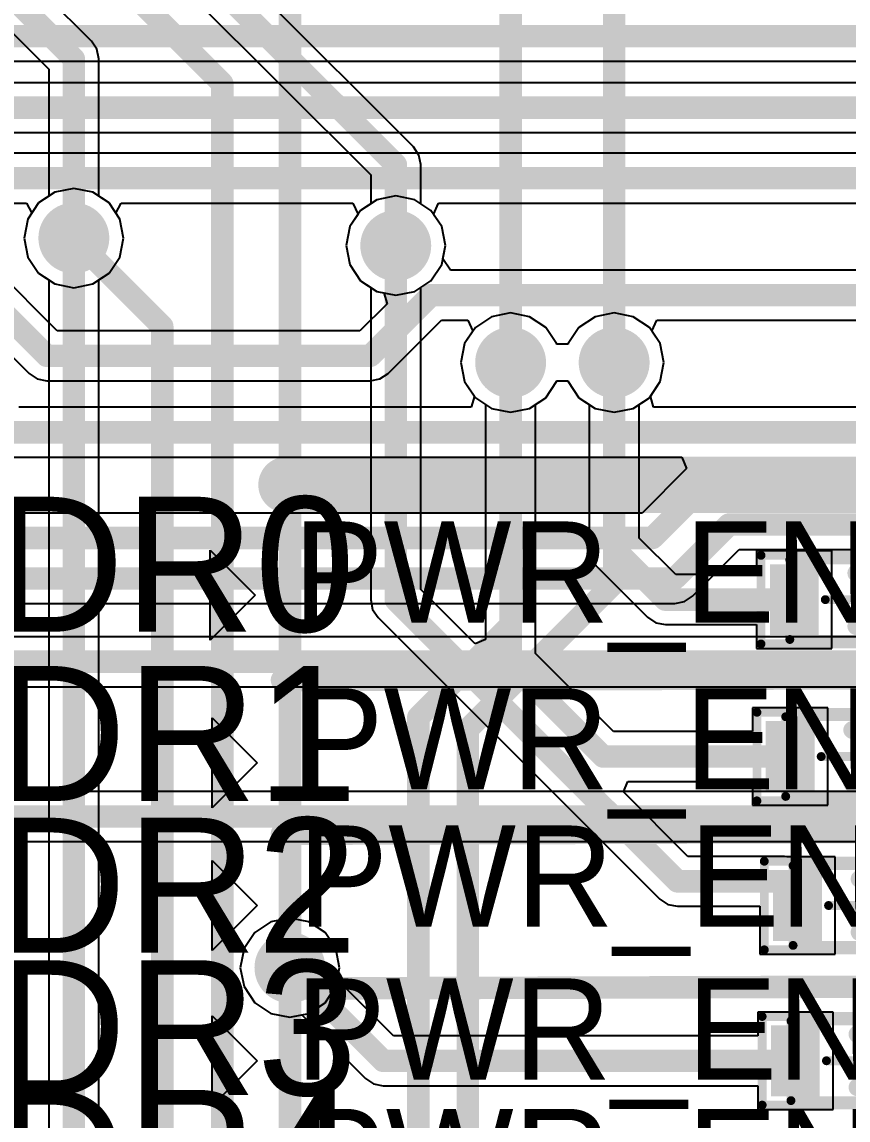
# Model space of a CAD drawing. Header units: millimetres. Extents: x 307 to 423, y 231 to 400.
# Drawn here: x 355.08 to 364.4, y 335.17 to 347.57 of the extents above; entities that cross this region are included whole.
import ezdxf

# ---------------------------------------------------------------- set-up
doc = ezdxf.new("R2010")
doc.units = ezdxf.units.MM
for name, color, linetype in [('BottomLayer', 5, 'Continuous'), ('Mechanical15', 56, 'Continuous'), ('Mechanical8', 56, 'Continuous'), ('MidLayer1', 16, 'Continuous'), ('MidLayer2', 76, 'Continuous'), ('MultiLayer', 9, 'Continuous'), ('TopLayer', 1, 'Continuous'), ('TopOverlay', 2, 'Continuous'), ('TopPaste', 8, 'Continuous'), ('TopSolder', 216, 'Continuous'), ('ViaHoleLayer', 16, 'Continuous')]:
    doc.layers.add(name, color=color, linetype=linetype)

# ---------------------------------------------------------------- blocks, each defined once
blk = doc.blocks.new('CC_NM_0603_509')
at = {"layer": 'Mechanical15', "const_width": 0.1}
for points in [[(-1.175, -0.5), (-1.175, 0.5)], [(-1.175, 0.5), (1.175, 0.5)], [(0, -0.45), (0, 0.45)], [(1.175, -0.5), (1.175, 0.5)], [(-0.45, 0), (0.45, 0)], [(-1.175, -0.5), (1.175, -0.5)]]:
    blk.add_lwpolyline(points, dxfattribs=at)
at = {"layer": 'Mechanical15', "const_width": 0.05}
for points in [[(-1.2, 0.5, 1), (-1.15, 0.5, 1)], [(-1.2, 0.5, 1), (-1.15, 0.5, 1)], [(-0.025, 0.45, 1), (0.025, 0.45, 1)], [(1.15, 0.5, 1), (1.2, 0.5, 1)], [(1.15, 0.5, 1), (1.2, 0.5, 1)], [(-0.475, 0, 1), (-0.425, 0, 1)], [(0.425, 0, 1), (0.475, 0, 1)], [(-1.2, -0.5, 1), (-1.15, -0.5, 1)], [(-1.2, -0.5, 1), (-1.15, -0.5, 1)], [(-0.025, -0.45, 1), (0.025, -0.45, 1)], [(1.15, -0.5, 1), (1.2, -0.5, 1)], [(1.15, -0.5, 1), (1.2, -0.5, 1)]]:
    blk.add_lwpolyline(points, format="xyb", close=True, dxfattribs=at)
at = {"layer": 'Mechanical8', "const_width": 0.1}
for points in [[(-0.85, -0.45), (-0.85, 0.45)], [(-0.85, 0.45), (0.85, 0.45)], [(0.85, -0.45), (0.85, 0.45)], [(-0.85, -0.45), (0.85, -0.45)]]:
    blk.add_lwpolyline(points, dxfattribs=at)
at = {"layer": 'Mechanical8', "const_width": 0.05}
for points in [[(-0.875, 0.45, 1), (-0.825, 0.45, 1)], [(-0.875, 0.45, 1), (-0.825, 0.45, 1)], [(0.825, 0.45, 1), (0.875, 0.45, 1)], [(0.825, 0.45, 1), (0.875, 0.45, 1)], [(-0.875, -0.45, 1), (-0.825, -0.45, 1)], [(-0.875, -0.45, 1), (-0.825, -0.45, 1)], [(0.825, -0.45, 1), (0.875, -0.45, 1)], [(0.825, -0.45, 1), (0.875, -0.45, 1)]]:
    blk.add_lwpolyline(points, format="xyb", close=True, dxfattribs=at)
at = {"layer": 'TopLayer'}
for points in [[(-0.525, -0.4), (-0.525, 0.4), (-1.075, -0.4), (-1.075, 0.4)], [(1.075, -0.4), (1.075, 0.4), (0.525, -0.4), (0.525, 0.4)]]:
    blk.add_solid(points, dxfattribs=at)
at = {"layer": 'TopOverlay', "const_width": 0.2}
for points in [[(-0.1, 0.3), (0.1, 0.3)], [(-0.1, -0.3), (0.1, -0.3)]]:
    blk.add_lwpolyline(points, dxfattribs=at)
at = {"layer": 'TopOverlay', "const_width": 0.1}
for points in [[(-0.15, 0.3, 1), (-0.05, 0.3, 1)], [(0.05, 0.3, 1), (0.15, 0.3, 1)], [(-0.15, -0.3, 1), (-0.05, -0.3, 1)], [(0.05, -0.3, 1), (0.15, -0.3, 1)]]:
    blk.add_lwpolyline(points, format="xyb", close=True, dxfattribs=at)
at = {"layer": 'TopPaste'}
for points in [[(-0.525, -0.4), (-0.525, 0.4), (-1.075, -0.4), (-1.075, 0.4)], [(1.075, -0.4), (1.075, 0.4), (0.525, -0.4), (0.525, 0.4)]]:
    blk.add_solid(points, dxfattribs=at)
at = {"layer": 'TopSolder'}
for points in [[(-0.525, -0.4), (-0.525, 0.4), (-1.075, -0.4), (-1.075, 0.4)], [(1.075, -0.4), (1.075, 0.4), (0.525, -0.4), (0.525, 0.4)]]:
    blk.add_solid(points, dxfattribs=at)
blk = doc.blocks.new('CC_NM_0603_510')
at = {"layer": 'Mechanical15', "const_width": 0.1}
for points in [[(-1.175, -0.5), (-1.175, 0.5)], [(-1.175, 0.5), (1.175, 0.5)], [(0, -0.45), (0, 0.45)], [(1.175, -0.5), (1.175, 0.5)], [(-0.45, 0), (0.45, 0)], [(-1.175, -0.5), (1.175, -0.5)]]:
    blk.add_lwpolyline(points, dxfattribs=at)
at = {"layer": 'Mechanical15', "const_width": 0.05}
for points in [[(-1.2, 0.5, 1), (-1.15, 0.5, 1)], [(-1.2, 0.5, 1), (-1.15, 0.5, 1)], [(-0.025, 0.45, 1), (0.025, 0.45, 1)], [(1.15, 0.5, 1), (1.2, 0.5, 1)], [(1.15, 0.5, 1), (1.2, 0.5, 1)], [(-0.475, 0, 1), (-0.425, 0, 1)], [(0.425, 0, 1), (0.475, 0, 1)], [(-1.2, -0.5, 1), (-1.15, -0.5, 1)], [(-1.2, -0.5, 1), (-1.15, -0.5, 1)], [(-0.025, -0.45, 1), (0.025, -0.45, 1)], [(1.15, -0.5, 1), (1.2, -0.5, 1)], [(1.15, -0.5, 1), (1.2, -0.5, 1)]]:
    blk.add_lwpolyline(points, format="xyb", close=True, dxfattribs=at)
at = {"layer": 'Mechanical8', "const_width": 0.1}
for points in [[(-0.85, -0.45), (-0.85, 0.45)], [(-0.85, 0.45), (0.85, 0.45)], [(0.85, -0.45), (0.85, 0.45)], [(-0.85, -0.45), (0.85, -0.45)]]:
    blk.add_lwpolyline(points, dxfattribs=at)
at = {"layer": 'Mechanical8', "const_width": 0.05}
for points in [[(-0.875, 0.45, 1), (-0.825, 0.45, 1)], [(-0.875, 0.45, 1), (-0.825, 0.45, 1)], [(0.825, 0.45, 1), (0.875, 0.45, 1)], [(0.825, 0.45, 1), (0.875, 0.45, 1)], [(-0.875, -0.45, 1), (-0.825, -0.45, 1)], [(-0.875, -0.45, 1), (-0.825, -0.45, 1)], [(0.825, -0.45, 1), (0.875, -0.45, 1)], [(0.825, -0.45, 1), (0.875, -0.45, 1)]]:
    blk.add_lwpolyline(points, format="xyb", close=True, dxfattribs=at)
at = {"layer": 'TopLayer'}
for points in [[(-0.525, -0.4), (-0.525, 0.4), (-1.075, -0.4), (-1.075, 0.4)], [(1.075, -0.4), (1.075, 0.4), (0.525, -0.4), (0.525, 0.4)]]:
    blk.add_solid(points, dxfattribs=at)
at = {"layer": 'TopOverlay', "const_width": 0.2}
for points in [[(-0.1, 0.3), (0.1, 0.3)], [(-0.1, -0.3), (0.1, -0.3)]]:
    blk.add_lwpolyline(points, dxfattribs=at)
at = {"layer": 'TopOverlay', "const_width": 0.1}
for points in [[(-0.15, 0.3, 1), (-0.05, 0.3, 1)], [(0.05, 0.3, 1), (0.15, 0.3, 1)], [(-0.15, -0.3, 1), (-0.05, -0.3, 1)], [(0.05, -0.3, 1), (0.15, -0.3, 1)]]:
    blk.add_lwpolyline(points, format="xyb", close=True, dxfattribs=at)
at = {"layer": 'TopPaste'}
for points in [[(-0.525, -0.4), (-0.525, 0.4), (-1.075, -0.4), (-1.075, 0.4)], [(1.075, -0.4), (1.075, 0.4), (0.525, -0.4), (0.525, 0.4)]]:
    blk.add_solid(points, dxfattribs=at)
at = {"layer": 'TopSolder'}
for points in [[(-0.525, -0.4), (-0.525, 0.4), (-1.075, -0.4), (-1.075, 0.4)], [(1.075, -0.4), (1.075, 0.4), (0.525, -0.4), (0.525, 0.4)]]:
    blk.add_solid(points, dxfattribs=at)
blk = doc.blocks.new('CC_NM_0603_511')
at = {"layer": 'Mechanical15', "const_width": 0.1}
for points in [[(-1.175, -0.5), (-1.175, 0.5)], [(-1.175, 0.5), (1.175, 0.5)], [(0, -0.45), (0, 0.45)], [(1.175, -0.5), (1.175, 0.5)], [(-0.45, 0), (0.45, 0)], [(-1.175, -0.5), (1.175, -0.5)]]:
    blk.add_lwpolyline(points, dxfattribs=at)
at = {"layer": 'Mechanical15', "const_width": 0.05}
for points in [[(-1.2, 0.5, 1), (-1.15, 0.5, 1)], [(-1.2, 0.5, 1), (-1.15, 0.5, 1)], [(-0.025, 0.45, 1), (0.025, 0.45, 1)], [(1.15, 0.5, 1), (1.2, 0.5, 1)], [(1.15, 0.5, 1), (1.2, 0.5, 1)], [(-0.475, 0, 1), (-0.425, 0, 1)], [(0.425, 0, 1), (0.475, 0, 1)], [(-1.2, -0.5, 1), (-1.15, -0.5, 1)], [(-1.2, -0.5, 1), (-1.15, -0.5, 1)], [(-0.025, -0.45, 1), (0.025, -0.45, 1)], [(1.15, -0.5, 1), (1.2, -0.5, 1)], [(1.15, -0.5, 1), (1.2, -0.5, 1)]]:
    blk.add_lwpolyline(points, format="xyb", close=True, dxfattribs=at)
at = {"layer": 'Mechanical8', "const_width": 0.1}
for points in [[(-0.85, -0.45), (-0.85, 0.45)], [(-0.85, 0.45), (0.85, 0.45)], [(0.85, -0.45), (0.85, 0.45)], [(-0.85, -0.45), (0.85, -0.45)]]:
    blk.add_lwpolyline(points, dxfattribs=at)
at = {"layer": 'Mechanical8', "const_width": 0.05}
for points in [[(-0.875, 0.45, 1), (-0.825, 0.45, 1)], [(-0.875, 0.45, 1), (-0.825, 0.45, 1)], [(0.825, 0.45, 1), (0.875, 0.45, 1)], [(0.825, 0.45, 1), (0.875, 0.45, 1)], [(-0.875, -0.45, 1), (-0.825, -0.45, 1)], [(-0.875, -0.45, 1), (-0.825, -0.45, 1)], [(0.825, -0.45, 1), (0.875, -0.45, 1)], [(0.825, -0.45, 1), (0.875, -0.45, 1)]]:
    blk.add_lwpolyline(points, format="xyb", close=True, dxfattribs=at)
at = {"layer": 'TopLayer'}
for points in [[(-0.525, -0.4), (-0.525, 0.4), (-1.075, -0.4), (-1.075, 0.4)], [(1.075, -0.4), (1.075, 0.4), (0.525, -0.4), (0.525, 0.4)]]:
    blk.add_solid(points, dxfattribs=at)
at = {"layer": 'TopOverlay', "const_width": 0.2}
for points in [[(-0.1, 0.3), (0.1, 0.3)], [(-0.1, -0.3), (0.1, -0.3)]]:
    blk.add_lwpolyline(points, dxfattribs=at)
at = {"layer": 'TopOverlay', "const_width": 0.1}
for points in [[(-0.15, 0.3, 1), (-0.05, 0.3, 1)], [(0.05, 0.3, 1), (0.15, 0.3, 1)], [(-0.15, -0.3, 1), (-0.05, -0.3, 1)], [(0.05, -0.3, 1), (0.15, -0.3, 1)]]:
    blk.add_lwpolyline(points, format="xyb", close=True, dxfattribs=at)
at = {"layer": 'TopPaste'}
for points in [[(-0.525, -0.4), (-0.525, 0.4), (-1.075, -0.4), (-1.075, 0.4)], [(1.075, -0.4), (1.075, 0.4), (0.525, -0.4), (0.525, 0.4)]]:
    blk.add_solid(points, dxfattribs=at)
at = {"layer": 'TopSolder'}
for points in [[(-0.525, -0.4), (-0.525, 0.4), (-1.075, -0.4), (-1.075, 0.4)], [(1.075, -0.4), (1.075, 0.4), (0.525, -0.4), (0.525, 0.4)]]:
    blk.add_solid(points, dxfattribs=at)
blk = doc.blocks.new('CC_NM_0603_512')
at = {"layer": 'Mechanical15', "const_width": 0.1}
for points in [[(-1.175, -0.5), (-1.175, 0.5)], [(-1.175, 0.5), (1.175, 0.5)], [(0, -0.45), (0, 0.45)], [(1.175, -0.5), (1.175, 0.5)], [(-0.45, 0), (0.45, 0)], [(-1.175, -0.5), (1.175, -0.5)]]:
    blk.add_lwpolyline(points, dxfattribs=at)
at = {"layer": 'Mechanical15', "const_width": 0.05}
for points in [[(-1.2, 0.5, 1), (-1.15, 0.5, 1)], [(-1.2, 0.5, 1), (-1.15, 0.5, 1)], [(-0.025, 0.45, 1), (0.025, 0.45, 1)], [(1.15, 0.5, 1), (1.2, 0.5, 1)], [(1.15, 0.5, 1), (1.2, 0.5, 1)], [(-0.475, 0, 1), (-0.425, 0, 1)], [(0.425, 0, 1), (0.475, 0, 1)], [(-1.2, -0.5, 1), (-1.15, -0.5, 1)], [(-1.2, -0.5, 1), (-1.15, -0.5, 1)], [(-0.025, -0.45, 1), (0.025, -0.45, 1)], [(1.15, -0.5, 1), (1.2, -0.5, 1)], [(1.15, -0.5, 1), (1.2, -0.5, 1)]]:
    blk.add_lwpolyline(points, format="xyb", close=True, dxfattribs=at)
at = {"layer": 'Mechanical8', "const_width": 0.1}
for points in [[(-0.85, -0.45), (-0.85, 0.45)], [(-0.85, 0.45), (0.85, 0.45)], [(0.85, -0.45), (0.85, 0.45)], [(-0.85, -0.45), (0.85, -0.45)]]:
    blk.add_lwpolyline(points, dxfattribs=at)
at = {"layer": 'Mechanical8', "const_width": 0.05}
for points in [[(-0.875, 0.45, 1), (-0.825, 0.45, 1)], [(-0.875, 0.45, 1), (-0.825, 0.45, 1)], [(0.825, 0.45, 1), (0.875, 0.45, 1)], [(0.825, 0.45, 1), (0.875, 0.45, 1)], [(-0.875, -0.45, 1), (-0.825, -0.45, 1)], [(-0.875, -0.45, 1), (-0.825, -0.45, 1)], [(0.825, -0.45, 1), (0.875, -0.45, 1)], [(0.825, -0.45, 1), (0.875, -0.45, 1)]]:
    blk.add_lwpolyline(points, format="xyb", close=True, dxfattribs=at)
at = {"layer": 'TopLayer'}
for points in [[(-0.525, -0.4), (-0.525, 0.4), (-1.075, -0.4), (-1.075, 0.4)], [(1.075, -0.4), (1.075, 0.4), (0.525, -0.4), (0.525, 0.4)]]:
    blk.add_solid(points, dxfattribs=at)
at = {"layer": 'TopOverlay', "const_width": 0.2}
for points in [[(-0.1, 0.3), (0.1, 0.3)], [(-0.1, -0.3), (0.1, -0.3)]]:
    blk.add_lwpolyline(points, dxfattribs=at)
at = {"layer": 'TopOverlay', "const_width": 0.1}
for points in [[(-0.15, 0.3, 1), (-0.05, 0.3, 1)], [(0.05, 0.3, 1), (0.15, 0.3, 1)], [(-0.15, -0.3, 1), (-0.05, -0.3, 1)], [(0.05, -0.3, 1), (0.15, -0.3, 1)]]:
    blk.add_lwpolyline(points, format="xyb", close=True, dxfattribs=at)
at = {"layer": 'TopPaste'}
for points in [[(-0.525, -0.4), (-0.525, 0.4), (-1.075, -0.4), (-1.075, 0.4)], [(1.075, -0.4), (1.075, 0.4), (0.525, -0.4), (0.525, 0.4)]]:
    blk.add_solid(points, dxfattribs=at)
at = {"layer": 'TopSolder'}
for points in [[(-0.525, -0.4), (-0.525, 0.4), (-1.075, -0.4), (-1.075, 0.4)], [(1.075, -0.4), (1.075, 0.4), (0.525, -0.4), (0.525, 0.4)]]:
    blk.add_solid(points, dxfattribs=at)

msp = doc.modelspace()

# ---------------------------------------------------------------- linework, layer by layer
at = {"layer": 'BottomLayer'}
for p, q in [((359.496, 346.161), (354.009, 351.647)), ((354.568, 350.29), (359.014, 345.844)), ((355.864, 347.355), (353.028, 350.191)), ((352.711, 349.709), (355.382, 347.038)), ((355.925, 347.263), (355.864, 347.355)), ((355.864, 347.355), (355.864, 347.355)), ((355.946, 347.155), (355.925, 347.263)), ((355.946, 345.605), (355.946, 347.155)), ((355.382, 347.038), (355.382, 345.605)), ((355.476, 344.085), (353.152, 346.408)), ((359.557, 346.069), (359.496, 346.161)), ((359.496, 346.161), (359.496, 346.161)), ((359.579, 345.961), (359.557, 346.069)), ((359.579, 345.52), (359.579, 345.961)), ((359.014, 345.844), (359.014, 345.52)), ((355.382, 345.605), (355.267, 345.528)), ((356.061, 345.528), (355.946, 345.605)), ((355.267, 345.528), (355.146, 345.346)), ((356.182, 345.346), (356.061, 345.528)), ((358.9, 345.443), (358.778, 345.261)), ((359.014, 345.52), (358.9, 345.443)), ((359.693, 345.443), (359.579, 345.52)), ((359.814, 345.261), (359.693, 345.443)), ((355.146, 345.346), (355.103, 345.132)), ((356.225, 345.132), (356.182, 345.346)), ((358.778, 345.261), (358.735, 345.047)), ((359.857, 345.047), (359.814, 345.261)), ((355.103, 345.132), (355.146, 344.917)), ((356.182, 344.917), (356.225, 345.132)), ((358.735, 345.047), (358.778, 344.832)), ((359.827, 344.897), (359.857, 345.047)), ((355.146, 344.917), (355.267, 344.735)), ((356.061, 344.735), (356.182, 344.917)), ((358.778, 344.832), (358.9, 344.65)), ((359.914, 344.77), (359.827, 344.897)), ((355.267, 344.735), (355.449, 344.614)), ((355.879, 344.614), (356.061, 344.735)), ((390.777, 344.77), (359.914, 344.77)), ((355.449, 344.614), (355.664, 344.571)), ((355.664, 344.571), (355.879, 344.614)), ((358.9, 344.65), (359.082, 344.529)), ((359.082, 344.529), (359.162, 344.513)), ((359.162, 344.513), (359.199, 344.391)), ((359.199, 344.391), (358.892, 344.085)), ((359.209, 343.602), (359.812, 344.206)), ((359.812, 344.206), (360.108, 344.206)), ((360.108, 344.206), (360.166, 344.079)), ((362.186, 344.079), (362.243, 344.206)), ((362.243, 344.206), (390.894, 344.206)), ((358.892, 344.085), (355.476, 344.085)), ((360.166, 344.079), (360.073, 343.941)), ((362.278, 343.941), (362.186, 344.079)), ((354.767, 343.995), (355.159, 343.602)), ((360.073, 343.941), (360.031, 343.726)), ((362.321, 343.726), (362.278, 343.941)), ((360.031, 343.726), (360.073, 343.511)), ((362.278, 343.511), (362.321, 343.726)), ((355.159, 343.602), (355.159, 343.602)), ((355.159, 343.602), (355.251, 343.541)), ((359.117, 343.541), (359.209, 343.602)), ((355.251, 343.541), (355.359, 343.52)), ((355.359, 343.52), (359.009, 343.52)), ((359.009, 343.52), (359.117, 343.541)), ((359.009, 343.52), (359.009, 343.52)), ((360.073, 343.511), (360.183, 343.348)), ((362.169, 343.348), (362.278, 343.511)), ((360.183, 343.348), (360.146, 343.221)), ((362.205, 343.221), (362.169, 343.348)), ((360.146, 343.221), (355.044, 343.221)), ((389.192, 343.221), (362.205, 343.221)), ((354.927, 342.656), (362.524, 342.656)), ((362.524, 342.656), (362.577, 342.529)), ((362.577, 342.529), (362.075, 342.027)), ((362.075, 342.027), (352.885, 342.027)), ((362.645, 341.088), (363.172, 341.615)), ((363.172, 341.615), (370.152, 341.615)), ((352.403, 341.005), (362.446, 341.005)), ((362.446, 341.005), (362.554, 341.027)), ((362.446, 341.005), (362.446, 341.005)), ((362.554, 341.027), (362.645, 341.088)), ((368.87, 340.63), (349.447, 340.63)), ((349.33, 340.065), (368.867, 340.065)), ((370.628, 338.882), (349.833, 338.882)), ((349.716, 338.317), (370.604, 338.317)), ((357.888, 337.411), (357.706, 337.29)), ((358.102, 337.454), (357.888, 337.411)), ((358.317, 337.411), (358.102, 337.454)), ((358.499, 337.29), (358.317, 337.411)), ((357.706, 337.29), (357.584, 337.108)), ((358.62, 337.108), (358.499, 337.29)), ((357.584, 337.108), (357.542, 336.893)), ((358.663, 336.893), (358.62, 337.108)), ((357.542, 336.893), (357.584, 336.679)), ((358.62, 336.679), (358.663, 336.893)), ((357.584, 336.679), (357.706, 336.497)), ((358.499, 336.497), (358.62, 336.679)), ((357.706, 336.497), (357.888, 336.375)), ((358.317, 336.375), (358.499, 336.497)), ((357.888, 336.375), (358.102, 336.333)), ((358.102, 336.333), (358.317, 336.375))]:
    msp.add_line(p, q, dxfattribs=at)
at = {"layer": 'BottomLayer', "const_width": 0.254}
for points in [[(353.81, 351.448), (359.296, 345.961)], [(352.828, 349.991), (355.664, 347.155)], [(355.664, 345.132), (355.664, 347.155)], [(352.87, 346.291), (355.359, 343.802)], [(359.296, 345.047), (359.296, 345.961)], [(359.009, 343.802), (359.695, 344.488)], [(359.695, 344.488), (390.894, 344.488)], [(355.359, 343.802), (359.009, 343.802)], [(354.927, 342.939), (389.192, 342.939)], [(362.192, 341.745), (362.903, 342.456)], [(362.903, 342.456), (370.548, 342.456)], [(362.446, 341.288), (363.055, 341.897)], [(363.055, 341.897), (370.269, 341.897)], [(352.768, 341.745), (362.192, 341.745)], [(352.403, 341.288), (362.446, 341.288)], [(349.33, 340.348), (368.87, 340.348)], [(349.716, 338.6), (370.721, 338.6)]]:
    msp.add_lwpolyline(points, dxfattribs=at)
at = {"layer": 'BottomLayer'}
for points, const_width in [([(355.6, 347.155, 1), (355.727, 347.155, 1)], 0.127), ([(355.6, 347.155, 1), (355.727, 347.155, 1)], 0.127), ([(359.233, 345.961, 1), (359.36, 345.961, 1)], 0.127), ([(359.233, 345.961, 1), (359.36, 345.961, 1)], 0.127), ([(355.464, 345.132, 1), (355.864, 345.132, 1)], 0.4), ([(359.096, 345.047, 1), (359.496, 345.047, 1)], 0.4), ([(355.6, 345.132, 1), (355.727, 345.132, 1)], 0.127), ([(359.233, 345.047, 1), (359.36, 345.047, 1)], 0.127), ([(359.631, 344.488, 1), (359.758, 344.488, 1)], 0.127), ([(359.631, 344.488, 1), (359.758, 344.488, 1)], 0.127), ([(360.392, 343.726, 1), (360.792, 343.726, 1)], 0.4), ([(361.56, 343.726, 1), (361.96, 343.726, 1)], 0.4), ([(355.296, 343.802, 1), (355.423, 343.802, 1)], 0.127), ([(355.296, 343.802, 1), (355.423, 343.802, 1)], 0.127), ([(358.945, 343.802, 1), (359.072, 343.802, 1)], 0.127), ([(358.945, 343.802, 1), (359.072, 343.802, 1)], 0.127), ([(362.839, 342.456, 1), (362.966, 342.456, 1)], 0.127), ([(362.839, 342.456, 1), (362.966, 342.456, 1)], 0.127), ([(362.992, 341.897, 1), (363.119, 341.897, 1)], 0.127), ([(362.992, 341.897, 1), (363.119, 341.897, 1)], 0.127), ([(362.128, 341.745, 1), (362.255, 341.745, 1)], 0.127), ([(362.128, 341.745, 1), (362.255, 341.745, 1)], 0.127), ([(362.382, 341.288, 1), (362.509, 341.288, 1)], 0.127), ([(362.382, 341.288, 1), (362.509, 341.288, 1)], 0.127), ([(357.902, 336.893, 1), (358.302, 336.893, 1)], 0.4)]:
    msp.add_lwpolyline(points, format="xyb", close=True, dxfattribs=dict(at, const_width=const_width))
at = {"layer": 'MidLayer1'}
for p, q in [((355.664, 345.693), (355.449, 345.65)), ((355.879, 345.65), (355.664, 345.693)), ((355.449, 345.65), (355.267, 345.528)), ((356.061, 345.528), (355.879, 345.65)), ((359.296, 345.608), (359.082, 345.565)), ((359.511, 345.565), (359.296, 345.608)), ((355.267, 345.528), (355.146, 345.346)), ((356.182, 345.346), (356.061, 345.528)), ((358.9, 345.443), (358.778, 345.261)), ((359.082, 345.565), (358.9, 345.443)), ((359.693, 345.443), (359.511, 345.565)), ((359.814, 345.261), (359.693, 345.443)), ((355.146, 345.346), (355.103, 345.132)), ((356.225, 345.132), (356.182, 345.346)), ((358.778, 345.261), (358.735, 345.047)), ((359.857, 345.047), (359.814, 345.261)), ((355.103, 345.132), (355.146, 344.917)), ((356.182, 344.917), (356.225, 345.132)), ((358.735, 345.047), (358.778, 344.832)), ((359.814, 344.832), (359.857, 345.047)), ((355.146, 344.917), (355.267, 344.735)), ((356.061, 344.735), (356.182, 344.917)), ((358.778, 344.832), (358.9, 344.65)), ((359.693, 344.65), (359.814, 344.832)), ((355.267, 344.735), (355.449, 344.614)), ((355.879, 344.614), (356.061, 344.735)), ((355.449, 344.614), (355.664, 344.571)), ((355.664, 344.571), (355.879, 344.614)), ((358.9, 344.65), (359.082, 344.529)), ((359.511, 344.529), (359.693, 344.65)), ((359.082, 344.529), (359.296, 344.486)), ((359.296, 344.486), (359.511, 344.529)), ((360.377, 344.244), (360.195, 344.123)), ((360.592, 344.287), (360.377, 344.244)), ((360.806, 344.244), (360.592, 344.287)), ((360.988, 344.123), (360.806, 344.244)), ((361.545, 344.244), (361.363, 344.123)), ((361.76, 344.287), (361.545, 344.244)), ((361.975, 344.244), (361.76, 344.287)), ((362.157, 344.123), (361.975, 344.244)), ((360.195, 344.123), (360.073, 343.941)), ((361.11, 343.941), (360.988, 344.123)), ((361.363, 344.123), (361.242, 343.941)), ((362.278, 343.941), (362.157, 344.123)), ((360.073, 343.941), (360.031, 343.726)), ((361.111, 343.934), (361.11, 343.941)), ((361.241, 343.934), (361.111, 343.934)), ((361.242, 343.941), (361.241, 343.934)), ((362.321, 343.726), (362.278, 343.941)), ((360.031, 343.726), (360.073, 343.511)), ((362.278, 343.511), (362.321, 343.726)), ((360.073, 343.511), (360.195, 343.329)), ((360.988, 343.329), (361.11, 343.511)), ((361.11, 343.511), (361.111, 343.518)), ((361.111, 343.518), (361.241, 343.518)), ((361.241, 343.518), (361.242, 343.511)), ((361.242, 343.511), (361.363, 343.329)), ((362.157, 343.329), (362.278, 343.511)), ((360.195, 343.329), (360.377, 343.208)), ((360.806, 343.208), (360.988, 343.329)), ((361.363, 343.329), (361.545, 343.208)), ((361.975, 343.208), (362.157, 343.329)), ((360.377, 343.208), (360.592, 343.165)), ((360.592, 343.165), (360.806, 343.208)), ((361.545, 343.208), (361.76, 343.165)), ((361.76, 343.165), (361.975, 343.208)), ((357.888, 337.411), (357.706, 337.29)), ((358.102, 337.454), (357.888, 337.411)), ((358.317, 337.411), (358.102, 337.454)), ((358.499, 337.29), (358.317, 337.411)), ((357.706, 337.29), (357.584, 337.108)), ((358.62, 337.108), (358.499, 337.29)), ((357.584, 337.108), (357.542, 336.893)), ((358.663, 336.893), (358.62, 337.108)), ((357.542, 336.893), (357.584, 336.679)), ((358.62, 336.679), (358.663, 336.893)), ((357.584, 336.679), (357.706, 336.497)), ((358.499, 336.497), (358.62, 336.679)), ((357.706, 336.497), (357.888, 336.375)), ((358.317, 336.375), (358.499, 336.497)), ((357.888, 336.375), (358.102, 336.333)), ((358.102, 336.333), (358.317, 336.375))]:
    msp.add_line(p, q, dxfattribs=at)
at = {"layer": 'MidLayer1', "const_width": 0.4}
for points in [[(355.464, 345.132, 1), (355.864, 345.132, 1)], [(359.096, 345.047, 1), (359.496, 345.047, 1)], [(360.392, 343.726, 1), (360.792, 343.726, 1)], [(361.56, 343.726, 1), (361.96, 343.726, 1)], [(357.902, 336.893, 1), (358.302, 336.893, 1)]]:
    msp.add_lwpolyline(points, format="xyb", close=True, dxfattribs=at)
at = {"layer": 'MidLayer2', "const_width": 0.254}
for points in [[(361.76, 343.726), (361.76, 352.87)], [(360.592, 343.726), (360.592, 352.54)], [(353.886, 350.33), (357.339, 346.877)], [(358.102, 336.893), (358.102, 348.755)], [(357.339, 334.379), (357.339, 346.877)], [(355.664, 345.132), (356.662, 344.134)], [(356.662, 322.702), (356.662, 344.134)], [(360.592, 340.762), (360.592, 343.726)], [(361.76, 341.237), (361.76, 343.726)], [(360.109, 339.586), (361.76, 341.237)], [(359.55, 339.721), (360.592, 340.762)], [(359.55, 339.598), (359.55, 339.721)], [(359.55, 339.598), (359.55, 289.703)], [(360.109, 339.586), (360.109, 289.319)], [(358.102, 321.933), (358.102, 336.893)]]:
    msp.add_lwpolyline(points, dxfattribs=at)
at = {"layer": 'MidLayer2'}
for points, const_width in [([(357.275, 346.877, 1), (357.402, 346.877, 1)], 0.127), ([(357.275, 346.877, 1), (357.402, 346.877, 1)], 0.127), ([(355.464, 345.132, 1), (355.864, 345.132, 1)], 0.4), ([(359.096, 345.047, 1), (359.496, 345.047, 1)], 0.4), ([(355.6, 345.132, 1), (355.727, 345.132, 1)], 0.127), ([(356.598, 344.134, 1), (356.725, 344.134, 1)], 0.127), ([(356.598, 344.134, 1), (356.725, 344.134, 1)], 0.127), ([(360.392, 343.726, 1), (360.792, 343.726, 1)], 0.4), ([(361.56, 343.726, 1), (361.96, 343.726, 1)], 0.4), ([(360.528, 343.726, 1), (360.655, 343.726, 1)], 0.127), ([(360.528, 343.726, 1), (360.655, 343.726, 1)], 0.127), ([(361.696, 343.726, 1), (361.823, 343.726, 1)], 0.127), ([(361.696, 343.726, 1), (361.823, 343.726, 1)], 0.127), ([(361.696, 341.237, 1), (361.823, 341.237, 1)], 0.127), ([(361.696, 341.237, 1), (361.823, 341.237, 1)], 0.127), ([(360.528, 340.762, 1), (360.655, 340.762, 1)], 0.127), ([(360.528, 340.762, 1), (360.655, 340.762, 1)], 0.127), ([(359.487, 339.721, 1), (359.614, 339.721, 1)], 0.127), ([(359.487, 339.721, 1), (359.614, 339.721, 1)], 0.127), ([(359.487, 339.598, 1), (359.614, 339.598, 1)], 0.127), ([(359.487, 339.598, 1), (359.614, 339.598, 1)], 0.127), ([(360.045, 339.586, 1), (360.172, 339.586, 1)], 0.127), ([(360.045, 339.586, 1), (360.172, 339.586, 1)], 0.127), ([(357.902, 336.893, 1), (358.302, 336.893, 1)], 0.4), ([(358.039, 336.893, 1), (358.166, 336.893, 1)], 0.127), ([(358.039, 336.893, 1), (358.166, 336.893, 1)], 0.127)]:
    msp.add_lwpolyline(points, format="xyb", close=True, dxfattribs=dict(at, const_width=const_width))
at = {"layer": 'MultiLayer', "const_width": 0.4}
for points in [[(355.464, 345.132, 1), (355.864, 345.132, 1)], [(359.096, 345.047, 1), (359.496, 345.047, 1)], [(360.392, 343.726, 1), (360.792, 343.726, 1)], [(361.56, 343.726, 1), (361.96, 343.726, 1)], [(357.902, 336.893, 1), (358.302, 336.893, 1)]]:
    msp.add_lwpolyline(points, format="xyb", close=True, dxfattribs=at)
at = {"layer": 'TopLayer'}
for p, q in [((347.711, 347.128), (373.035, 347.128)), ((372.997, 346.886), (350.998, 346.886)), ((351.115, 346.322), (371.943, 346.322)), ((371.904, 346.091), (351.422, 346.091)), ((351.539, 345.526), (355.131, 345.526)), ((355.131, 345.526), (355.191, 345.414)), ((356.137, 345.414), (356.197, 345.526)), ((356.197, 345.526), (358.813, 345.526)), ((358.813, 345.526), (358.87, 345.399)), ((359.722, 345.399), (359.78, 345.526)), ((359.78, 345.526), (371.904, 345.526)), ((355.146, 345.346), (355.103, 345.132)), ((355.191, 345.414), (355.146, 345.346)), ((356.182, 345.346), (356.137, 345.414)), ((356.225, 345.132), (356.182, 345.346)), ((358.87, 345.399), (358.778, 345.261)), ((359.814, 345.261), (359.722, 345.399)), ((358.778, 345.261), (358.735, 345.047)), ((359.857, 345.047), (359.814, 345.261)), ((355.103, 345.132), (355.146, 344.917)), ((356.182, 344.917), (356.225, 345.132)), ((358.735, 345.047), (358.778, 344.832)), ((359.814, 344.832), (359.857, 345.047)), ((355.146, 344.917), (355.267, 344.735)), ((356.061, 344.735), (356.182, 344.917)), ((358.778, 344.832), (358.9, 344.65)), ((359.693, 344.65), (359.814, 344.832)), ((355.267, 344.735), (355.382, 344.659)), ((355.946, 344.659), (356.061, 344.735)), ((355.382, 344.659), (355.382, 334.164)), ((355.946, 334.281), (355.946, 344.659)), ((358.9, 344.65), (359.014, 344.574)), ((359.014, 344.574), (359.014, 341.046)), ((359.579, 344.574), (359.693, 344.65)), ((359.579, 341.163), (359.579, 344.574)), ((360.377, 344.244), (360.195, 344.123)), ((360.592, 344.287), (360.377, 344.244)), ((360.806, 344.244), (360.592, 344.287)), ((360.988, 344.123), (360.806, 344.244)), ((361.545, 344.244), (361.363, 344.123)), ((361.76, 344.287), (361.545, 344.244)), ((361.975, 344.244), (361.76, 344.287)), ((362.157, 344.123), (361.975, 344.244)), ((360.195, 344.123), (360.073, 343.941)), ((361.11, 343.941), (360.988, 344.123)), ((361.363, 344.123), (361.242, 343.941)), ((362.278, 343.941), (362.157, 344.123)), ((360.073, 343.941), (360.031, 343.726)), ((361.111, 343.934), (361.11, 343.941)), ((361.241, 343.934), (361.111, 343.934)), ((361.242, 343.941), (361.241, 343.934)), ((362.321, 343.726), (362.278, 343.941)), ((360.031, 343.726), (360.073, 343.511)), ((362.278, 343.511), (362.321, 343.726)), ((360.073, 343.511), (360.195, 343.329)), ((360.988, 343.329), (361.11, 343.511)), ((361.11, 343.511), (361.111, 343.518)), ((361.111, 343.518), (361.241, 343.518)), ((361.241, 343.518), (361.242, 343.511)), ((361.242, 343.511), (361.363, 343.329)), ((362.157, 343.329), (362.278, 343.511)), ((360.195, 343.329), (360.309, 343.253)), ((360.309, 343.253), (360.309, 340.599)), ((360.874, 343.253), (360.988, 343.329)), ((360.874, 340.439), (360.874, 343.253)), ((361.363, 343.329), (361.478, 343.253)), ((361.478, 343.253), (361.478, 341.627)), ((362.042, 343.253), (362.157, 343.329)), ((362.042, 341.744), (362.042, 343.253)), ((362.455, 341.332), (362.042, 341.744)), ((361.478, 341.627), (361.478, 341.627)), ((361.478, 341.627), (361.499, 341.519)), ((364.217, 341.599), (363.367, 341.599)), ((363.367, 341.599), (363.367, 341.332)), ((364.217, 340.499), (364.217, 341.599)), ((361.499, 341.519), (361.56, 341.428)), ((361.56, 341.428), (362.138, 340.85)), ((363.367, 341.332), (362.455, 341.332)), ((360.192, 340.55), (359.579, 341.163)), ((359.014, 341.046), (359.014, 341.046)), ((359.014, 341.046), (359.035, 340.938)), ((359.035, 340.938), (359.096, 340.847)), ((359.096, 340.847), (362.275, 337.668)), ((362.138, 340.85), (362.138, 340.85)), ((362.138, 340.85), (362.23, 340.788)), ((362.23, 340.788), (362.338, 340.767)), ((362.338, 340.767), (362.338, 340.767)), ((362.338, 340.767), (363.367, 340.767)), ((363.367, 340.767), (363.367, 340.499)), ((360.309, 340.599), (360.192, 340.55)), ((363.367, 340.499), (364.217, 340.499)), ((361.754, 339.559), (360.874, 340.439)), ((364.171, 339.827), (363.321, 339.827)), ((363.321, 339.827), (363.321, 339.559)), ((364.171, 338.727), (364.171, 339.827)), ((363.321, 339.559), (361.754, 339.559)), ((361.865, 338.877), (361.913, 338.994)), ((361.913, 338.994), (363.321, 338.994)), ((363.321, 338.994), (363.321, 338.727)), ((362.592, 338.15), (361.865, 338.877)), ((363.321, 338.727), (364.171, 338.727)), ((363.681, 338.15), (362.592, 338.15)), ((363.708, 338.145), (363.681, 338.15)), ((363.681, 338.15), (363.681, 338.15)), ((364.254, 338.145), (363.708, 338.145)), ((364.254, 337.045), (364.254, 338.145)), ((362.275, 337.668), (362.367, 337.607)), ((362.367, 337.607), (362.475, 337.586)), ((362.475, 337.586), (362.475, 337.586)), ((362.475, 337.586), (363.404, 337.586)), ((363.404, 337.586), (363.404, 337.045)), ((357.888, 337.411), (357.706, 337.29)), ((358.102, 337.454), (357.888, 337.411)), ((358.317, 337.411), (358.102, 337.454)), ((358.499, 337.29), (358.317, 337.411)), ((357.706, 337.29), (357.584, 337.108)), ((358.62, 337.108), (358.499, 337.29)), ((357.584, 337.108), (357.542, 336.893)), ((358.663, 336.893), (358.62, 337.108)), ((363.404, 337.045), (364.254, 337.045)), ((357.542, 336.893), (357.584, 336.679)), ((358.636, 336.759), (358.663, 336.893)), ((357.584, 336.679), (357.706, 336.497)), ((359.27, 336.125), (358.636, 336.759)), ((357.706, 336.497), (357.888, 336.375)), ((364.23, 336.392), (363.38, 336.392)), ((363.38, 336.392), (363.38, 336.125)), ((364.23, 335.292), (364.23, 336.392)), ((357.888, 336.375), (358.102, 336.333)), ((358.102, 336.333), (358.237, 336.359)), ((358.237, 336.359), (358.954, 335.643)), ((363.38, 336.125), (359.27, 336.125)), ((358.954, 335.643), (359.045, 335.581)), ((359.045, 335.581), (359.153, 335.56)), ((359.153, 335.56), (359.153, 335.56)), ((359.153, 335.56), (363.38, 335.56)), ((363.38, 335.56), (363.38, 335.292)), ((363.38, 335.292), (364.23, 335.292))]:
    msp.add_line(p, q, dxfattribs=at)
at = {"layer": 'TopLayer', "const_width": 0.254}
for points in [[(346.761, 347.411), (378.268, 347.411)], [(350.998, 346.604), (373.469, 346.604)], [(351.422, 345.809), (372.377, 345.809)], [(355.664, 334.164), (355.664, 345.132)], [(359.296, 341.046), (359.296, 345.047)], [(360.592, 340.322), (360.592, 343.726)], [(361.76, 341.627), (361.76, 343.726)], [(361.76, 341.627), (362.338, 341.049)], [(359.296, 341.046), (362.475, 337.868)], [(362.338, 341.049), (363.792, 341.049)], [(360.592, 340.322), (361.637, 339.277)], [(361.637, 339.277), (363.746, 339.277)], [(362.475, 337.868), (363.681, 337.868)], [(363.681, 337.868), (363.829, 337.72)], [(363.829, 337.595), (363.829, 337.72)], [(358.102, 336.893), (359.153, 335.842)], [(359.153, 335.842), (363.805, 335.842)]]:
    msp.add_lwpolyline(points, dxfattribs=at)
at = {"layer": 'TopLayer'}
for points, const_width in [([(355.464, 345.132, 1), (355.864, 345.132, 1)], 0.4), ([(359.096, 345.047, 1), (359.496, 345.047, 1)], 0.4), ([(355.6, 345.132, 1), (355.727, 345.132, 1)], 0.127), ([(359.233, 345.047, 1), (359.36, 345.047, 1)], 0.127), ([(360.392, 343.726, 1), (360.792, 343.726, 1)], 0.4), ([(361.56, 343.726, 1), (361.96, 343.726, 1)], 0.4), ([(360.528, 343.726, 1), (360.655, 343.726, 1)], 0.127), ([(361.696, 343.726, 1), (361.823, 343.726, 1)], 0.127), ([(361.696, 341.627, 1), (361.823, 341.627, 1)], 0.127), ([(361.696, 341.627, 1), (361.823, 341.627, 1)], 0.127), ([(359.233, 341.046, 1), (359.36, 341.046, 1)], 0.127), ([(359.233, 341.046, 1), (359.36, 341.046, 1)], 0.127), ([(362.274, 341.049, 1), (362.401, 341.049, 1)], 0.127), ([(362.274, 341.049, 1), (362.401, 341.049, 1)], 0.127), ([(363.728, 341.049, 1), (363.855, 341.049, 1)], 0.127), ([(360.528, 340.322, 1), (360.655, 340.322, 1)], 0.127), ([(360.528, 340.322, 1), (360.655, 340.322, 1)], 0.127), ([(361.574, 339.277, 1), (361.701, 339.277, 1)], 0.127), ([(361.574, 339.277, 1), (361.701, 339.277, 1)], 0.127), ([(363.682, 339.277, 1), (363.809, 339.277, 1)], 0.127), ([(362.411, 337.868, 1), (362.538, 337.868, 1)], 0.127), ([(362.411, 337.868, 1), (362.538, 337.868, 1)], 0.127), ([(363.617, 337.868, 1), (363.744, 337.868, 1)], 0.127), ([(363.617, 337.868, 1), (363.744, 337.868, 1)], 0.127), ([(363.765, 337.72, 1), (363.892, 337.72, 1)], 0.127), ([(363.765, 337.72, 1), (363.892, 337.72, 1)], 0.127), ([(363.765, 337.595, 1), (363.892, 337.595, 1)], 0.127), ([(357.902, 336.893, 1), (358.302, 336.893, 1)], 0.4), ([(358.039, 336.893, 1), (358.166, 336.893, 1)], 0.127), ([(359.09, 335.842, 1), (359.217, 335.842, 1)], 0.127), ([(359.09, 335.842, 1), (359.217, 335.842, 1)], 0.127), ([(363.741, 335.842, 1), (363.868, 335.842, 1)], 0.127)]:
    msp.add_lwpolyline(points, format="xyb", close=True, dxfattribs=dict(at, const_width=const_width))
at = {"layer": 'TopOverlay'}
for p, q in [((357.201, 340.592), (357.201, 341.608)), ((357.201, 341.608), (357.709, 341.1)), ((357.709, 341.1), (357.201, 340.592)), ((357.226, 338.7), (357.226, 339.716)), ((357.226, 339.716), (357.734, 339.208)), ((357.734, 339.208), (357.226, 338.7)), ((357.226, 337.087), (357.226, 338.103)), ((357.226, 338.103), (357.734, 337.595)), ((357.734, 337.595), (357.226, 337.087)), ((357.226, 335.334), (357.226, 336.35)), ((357.226, 336.35), (357.734, 335.842)), ((357.734, 335.842), (357.226, 335.334))]:
    msp.add_line(p, q, dxfattribs=at)
for points, const_width in [([(358.063, 342.345), (376.025, 342.345)], 0.635), ([(358.012, 340.141), (373.05, 340.186)], 0.254), ([(358.012, 338.405), (373.05, 338.45)], 0.254), ([(358.012, 336.658), (373.05, 336.703)], 0.254)]:
    msp.add_lwpolyline(points, dxfattribs=dict(at, const_width=const_width))
for points, const_width in [([(357.904, 342.345, 1), (358.222, 342.345, 1)], 0.318), ([(357.949, 340.141, 1), (358.076, 340.141, 1)], 0.127), ([(357.949, 338.405, 1), (358.076, 338.405, 1)], 0.127), ([(357.949, 336.658, 1), (358.076, 336.658, 1)], 0.127)]:
    msp.add_lwpolyline(points, format="xyb", close=True, dxfattribs=dict(at, const_width=const_width))
at = {"layer": 'ViaHoleLayer', "const_width": 0.225}
for points in [[(355.551, 345.132, 1), (355.776, 345.132, 1)], [(359.184, 345.047, 1), (359.409, 345.047, 1)], [(360.479, 343.726, 1), (360.704, 343.726, 1)], [(361.647, 343.726, 1), (361.872, 343.726, 1)], [(357.99, 336.893, 1), (358.215, 336.893, 1)]]:
    msp.add_lwpolyline(points, format="xyb", close=True, dxfattribs=at)

# ---------------------------------------------------------------- block references
for name, p in [('CC_NM_0603_512', (364.592, 341.049)), ('CC_NM_0603_511', (364.546, 339.277)), ('CC_NM_0603_510', (364.629, 337.595)), ('CC_NM_0603_509', (364.605, 335.842))]:
    msp.add_blockref(name, p)

# ---------------------------------------------------------------- texts
at = {"layer": 'TopOverlay'}
for s, height, p in [('DDR0', 1.524, (353.289, 340.687)), ('PWR_EN0', 1.143, (358.139, 340.789)), ('DDR1', 1.524, (353.314, 338.776)), ('PWR_EN1', 1.143, (358.139, 338.906)), ('DDR2', 1.524, (353.314, 337.062)), ('PWR_EN2', 1.143, (358.19, 337.356)), ('DDR3', 1.524, (353.314, 335.454)), ('PWR_EN3', 1.143, (358.164, 335.629)), ('DDR4', 1.524, (353.314, 333.988)), ('PWR_EN4', 1.143, (358.164, 334.156))]:
    msp.add_text(s, height=height, rotation=360, dxfattribs=at).set_placement(p)

doc.saveas('drawing.dxf')
